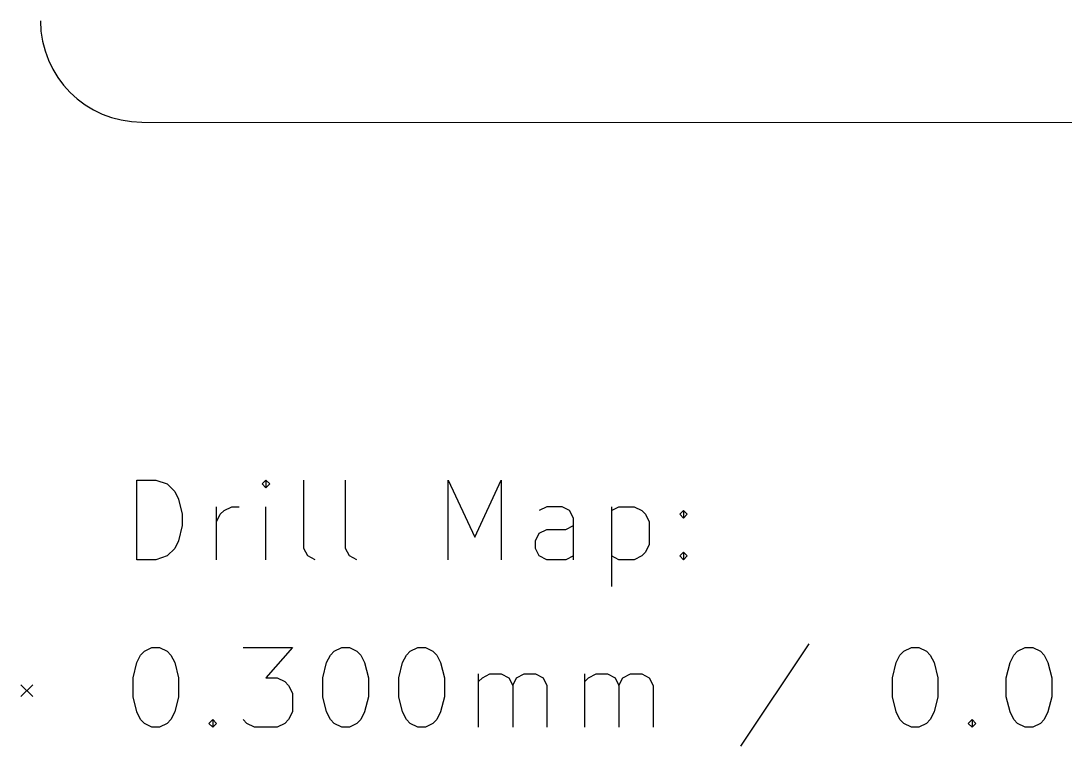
# Model space of a CAD drawing. Extents: x 1.25 to 9.55, y -6.99 to -1.14.
# Drawn here: x 1.319 to 2.351, y -6.248 to -5.532 of the extents above; entities that cross this region are included whole.
import ezdxf

# ---------------------------------------------------------------- set-up
doc = ezdxf.new("R2010")
doc.units = 0
doc.header["$MEASUREMENT"] = 0
doc.layers.add('BLACK', color=7, linetype='CONTINUOUS')

msp = doc.modelspace()

# ---------------------------------------------------------------- linework, layer by layer
at = {"layer": 'BLACK', "linetype": 'CONTINUOUS'}
for p, q in [((1.4386, -5.6317), (3.5266, -5.6323)), ((1.4338, -6.0642), (1.4338, -5.9854)), ((1.4338, -5.9854), (1.4525, -5.9854)), ((1.4525, -5.9854), (1.4637, -5.9892)), ((1.4637, -5.9892), (1.4712, -5.9967)), ((1.5612, -5.9854), (1.5575, -5.9892)), ((1.5575, -5.9892), (1.5612, -5.9929)), ((1.565, -5.9892), (1.5612, -5.9854)), ((1.5612, -5.9854), (1.5612, -5.9929)), ((1.5612, -5.9929), (1.565, -5.9892)), ((1.5987, -6.0529), (1.5987, -5.9854)), ((1.64, -6.0529), (1.64, -5.9854)), ((1.7412, -6.0642), (1.7412, -5.9854)), ((1.7412, -5.9854), (1.7675, -6.0417)), ((1.7675, -6.0417), (1.7937, -5.9854)), ((1.7937, -5.9854), (1.7937, -6.0642)), ((1.4712, -5.9967), (1.475, -6.0042)), ((1.475, -6.0042), (1.4787, -6.0192)), ((1.5125, -6.0642), (1.5125, -6.0117)), ((1.52, -6.0154), (1.5275, -6.0117)), ((1.5275, -6.0117), (1.535, -6.0117)), ((1.5612, -6.0642), (1.5612, -6.0117)), ((1.8387, -6.0117), (1.8312, -6.0154)), ((1.8537, -6.0117), (1.8387, -6.0117)), ((1.8612, -6.0154), (1.8537, -6.0117)), ((1.9024, -6.0117), (1.9024, -6.0904)), ((1.9024, -6.0154), (1.9099, -6.0117)), ((1.9099, -6.0117), (1.9249, -6.0117)), ((1.9249, -6.0117), (1.9324, -6.0154)), ((1.4787, -6.0192), (1.4787, -6.0304)), ((1.5125, -6.0267), (1.5162, -6.0192)), ((1.5162, -6.0192), (1.52, -6.0154)), ((1.8649, -6.0229), (1.8612, -6.0154)), ((1.9324, -6.0154), (1.9362, -6.0192)), ((1.9362, -6.0192), (1.9399, -6.0267)), ((1.9699, -6.0192), (1.9737, -6.0154)), ((1.9737, -6.0229), (1.9699, -6.0192)), ((1.9737, -6.0154), (1.9774, -6.0192)), ((1.9737, -6.0154), (1.9737, -6.0229)), ((1.9774, -6.0192), (1.9737, -6.0229)), ((1.4787, -6.0304), (1.475, -6.0454)), ((1.8574, -6.0342), (1.8649, -6.0304)), ((1.8649, -6.0642), (1.8649, -6.0229)), ((1.9399, -6.0267), (1.9399, -6.0492)), ((1.8275, -6.0454), (1.8312, -6.0379)), ((1.8312, -6.0379), (1.8387, -6.0342)), ((1.8387, -6.0342), (1.8574, -6.0342)), ((1.4712, -6.0529), (1.4637, -6.0604)), ((1.475, -6.0454), (1.4712, -6.0529)), ((1.6025, -6.0604), (1.5987, -6.0529)), ((1.6437, -6.0604), (1.64, -6.0529)), ((1.8275, -6.0529), (1.8275, -6.0454)), ((1.8312, -6.0604), (1.8275, -6.0529)), ((1.9399, -6.0492), (1.9362, -6.0567)), ((1.4637, -6.0604), (1.4525, -6.0642)), ((1.61, -6.0642), (1.6025, -6.0604)), ((1.6512, -6.0642), (1.6437, -6.0604)), ((1.8387, -6.0642), (1.8312, -6.0604)), ((1.8649, -6.0604), (1.8574, -6.0642)), ((1.9099, -6.0642), (1.9024, -6.0604)), ((1.9324, -6.0604), (1.9249, -6.0642)), ((1.9362, -6.0567), (1.9324, -6.0604)), ((1.9699, -6.0604), (1.9737, -6.0567)), ((1.9737, -6.0642), (1.9699, -6.0604)), ((1.9737, -6.0567), (1.9774, -6.0604)), ((1.9737, -6.0567), (1.9737, -6.0642)), ((1.9774, -6.0604), (1.9737, -6.0642)), ((1.4525, -6.0642), (1.4338, -6.0642)), ((1.8574, -6.0642), (1.8387, -6.0642)), ((1.9249, -6.0642), (1.9099, -6.0642)), ((1.4375, -6.1583), (1.4412, -6.1546)), ((1.4412, -6.1546), (1.4487, -6.1508)), ((1.4487, -6.1508), (1.4562, -6.1508)), ((1.4562, -6.1508), (1.4637, -6.1546)), ((1.4637, -6.1546), (1.4675, -6.1583)), ((1.5387, -6.1508), (1.5875, -6.1508)), ((1.5875, -6.1508), (1.5612, -6.1808)), ((1.625, -6.1583), (1.6287, -6.1546)), ((1.6287, -6.1546), (1.6362, -6.1508)), ((1.6362, -6.1508), (1.6437, -6.1508)), ((1.6437, -6.1508), (1.6512, -6.1546)), ((1.6512, -6.1546), (1.655, -6.1583)), ((1.7, -6.1583), (1.7037, -6.1546)), ((1.7037, -6.1546), (1.7112, -6.1508)), ((1.7112, -6.1508), (1.7187, -6.1508)), ((1.7187, -6.1508), (1.7262, -6.1546)), ((1.7262, -6.1546), (1.73, -6.1583)), ((2.0974, -6.1471), (2.0299, -6.2483)), ((2.1874, -6.1583), (2.1912, -6.1546)), ((2.1912, -6.1546), (2.1987, -6.1508)), ((2.1987, -6.1508), (2.2062, -6.1508)), ((2.2062, -6.1508), (2.2137, -6.1546)), ((2.2137, -6.1546), (2.2174, -6.1583)), ((2.2999, -6.1583), (2.3036, -6.1546)), ((2.3036, -6.1546), (2.3111, -6.1508)), ((2.3111, -6.1508), (2.3186, -6.1508)), ((2.3186, -6.1508), (2.3261, -6.1546)), ((2.3261, -6.1546), (2.3299, -6.1583)), ((1.43, -6.1808), (1.4338, -6.1658)), ((1.4338, -6.1658), (1.4375, -6.1583)), ((1.4675, -6.1583), (1.4712, -6.1658)), ((1.4712, -6.1658), (1.475, -6.1808)), ((1.6175, -6.1808), (1.6212, -6.1658)), ((1.6212, -6.1658), (1.625, -6.1583)), ((1.655, -6.1583), (1.6587, -6.1658)), ((1.6587, -6.1658), (1.6625, -6.1808)), ((1.6925, -6.1808), (1.6962, -6.1658)), ((1.6962, -6.1658), (1.7, -6.1583)), ((1.73, -6.1583), (1.7337, -6.1658)), ((1.7337, -6.1658), (1.7375, -6.1808)), ((2.1799, -6.1808), (2.1837, -6.1658)), ((2.1837, -6.1658), (2.1874, -6.1583)), ((2.2174, -6.1583), (2.2212, -6.1658)), ((2.2212, -6.1658), (2.2249, -6.1808)), ((2.2924, -6.1808), (2.2961, -6.1658)), ((2.2961, -6.1658), (2.2999, -6.1583)), ((2.3299, -6.1583), (2.3336, -6.1658)), ((2.3336, -6.1658), (2.3374, -6.1808)), ((1.7712, -6.2295), (1.7712, -6.177)), ((1.775, -6.1808), (1.7825, -6.177)), ((1.7825, -6.177), (1.7937, -6.177)), ((1.7937, -6.177), (1.8012, -6.1808)), ((1.8087, -6.1808), (1.8162, -6.177)), ((1.8162, -6.177), (1.8275, -6.177)), ((1.8275, -6.177), (1.835, -6.1808)), ((1.8762, -6.2295), (1.8762, -6.177)), ((1.8799, -6.1808), (1.8874, -6.177)), ((1.8874, -6.177), (1.8987, -6.177)), ((1.8987, -6.177), (1.9062, -6.1808)), ((1.9137, -6.1808), (1.9212, -6.177)), ((1.9212, -6.177), (1.9324, -6.177)), ((1.9324, -6.177), (1.9399, -6.1808)), ((1.43, -6.1995), (1.43, -6.1808)), ((1.475, -6.1808), (1.475, -6.1995)), ((1.5612, -6.1808), (1.5725, -6.1808)), ((1.5725, -6.1808), (1.58, -6.1845)), ((1.58, -6.1845), (1.5837, -6.1883)), ((1.6175, -6.1995), (1.6175, -6.1808)), ((1.6625, -6.1808), (1.6625, -6.1995)), ((1.6925, -6.1995), (1.6925, -6.1808)), ((1.7375, -6.1808), (1.7375, -6.1995)), ((1.7712, -6.1845), (1.775, -6.1808)), ((1.8012, -6.1808), (1.805, -6.1883)), ((1.805, -6.1883), (1.8087, -6.1808)), ((1.835, -6.1808), (1.8387, -6.1883)), ((1.8762, -6.1845), (1.8799, -6.1808)), ((1.9062, -6.1808), (1.9099, -6.1883)), ((1.9099, -6.1883), (1.9137, -6.1808)), ((1.9399, -6.1808), (1.9437, -6.1883)), ((2.1799, -6.1995), (2.1799, -6.1808)), ((2.2249, -6.1808), (2.2249, -6.1995)), ((2.2924, -6.1995), (2.2924, -6.1808)), ((2.3374, -6.1808), (2.3374, -6.1995)), ((1.3193, -6.1876), (1.3311, -6.1994)), ((1.3311, -6.1876), (1.3193, -6.1994)), ((1.5837, -6.1883), (1.5875, -6.1958)), ((1.5875, -6.1958), (1.5875, -6.2145)), ((1.805, -6.1883), (1.805, -6.2295)), ((1.8387, -6.1883), (1.8387, -6.2295)), ((1.9099, -6.1883), (1.9099, -6.2295)), ((1.9437, -6.1883), (1.9437, -6.2295)), ((1.4338, -6.2145), (1.43, -6.1995)), ((1.475, -6.1995), (1.4712, -6.2145)), ((1.6212, -6.2145), (1.6175, -6.1995)), ((1.6625, -6.1995), (1.6587, -6.2145)), ((1.6962, -6.2145), (1.6925, -6.1995)), ((1.7375, -6.1995), (1.7337, -6.2145)), ((2.1837, -6.2145), (2.1799, -6.1995)), ((2.2249, -6.1995), (2.2212, -6.2145)), ((2.2961, -6.2145), (2.2924, -6.1995)), ((2.3374, -6.1995), (2.3336, -6.2145)), ((1.4375, -6.222), (1.4338, -6.2145)), ((1.4712, -6.2145), (1.4675, -6.222)), ((1.5875, -6.2145), (1.5837, -6.222)), ((1.625, -6.222), (1.6212, -6.2145)), ((1.6587, -6.2145), (1.655, -6.222)), ((1.7, -6.222), (1.6962, -6.2145)), ((1.7337, -6.2145), (1.73, -6.222)), ((2.1874, -6.222), (2.1837, -6.2145)), ((2.2212, -6.2145), (2.2174, -6.222)), ((2.2999, -6.222), (2.2961, -6.2145)), ((2.3336, -6.2145), (2.3299, -6.222)), ((1.4412, -6.2258), (1.4375, -6.222)), ((1.4487, -6.2295), (1.4412, -6.2258)), ((1.4637, -6.2258), (1.4562, -6.2295)), ((1.4675, -6.222), (1.4637, -6.2258)), ((1.505, -6.2258), (1.5087, -6.222)), ((1.5087, -6.2295), (1.505, -6.2258)), ((1.5087, -6.222), (1.5125, -6.2258)), ((1.5087, -6.222), (1.5087, -6.2295)), ((1.5125, -6.2258), (1.5087, -6.2295)), ((1.5425, -6.2258), (1.5387, -6.222)), ((1.55, -6.2295), (1.5425, -6.2258)), ((1.58, -6.2258), (1.5725, -6.2295)), ((1.5837, -6.222), (1.58, -6.2258)), ((1.6287, -6.2258), (1.625, -6.222)), ((1.6362, -6.2295), (1.6287, -6.2258)), ((1.6512, -6.2258), (1.6437, -6.2295)), ((1.655, -6.222), (1.6512, -6.2258)), ((1.7037, -6.2258), (1.7, -6.222)), ((1.7112, -6.2295), (1.7037, -6.2258)), ((1.7262, -6.2258), (1.7187, -6.2295)), ((1.73, -6.222), (1.7262, -6.2258)), ((2.1912, -6.2258), (2.1874, -6.222)), ((2.1987, -6.2295), (2.1912, -6.2258)), ((2.2137, -6.2258), (2.2062, -6.2295)), ((2.2174, -6.222), (2.2137, -6.2258)), ((2.2549, -6.2258), (2.2586, -6.222)), ((2.2586, -6.2295), (2.2549, -6.2258)), ((2.2586, -6.222), (2.2624, -6.2258)), ((2.2586, -6.222), (2.2586, -6.2295)), ((2.2624, -6.2258), (2.2586, -6.2295)), ((2.3036, -6.2258), (2.2999, -6.222)), ((2.3111, -6.2295), (2.3036, -6.2258)), ((2.3261, -6.2258), (2.3186, -6.2295)), ((2.3299, -6.222), (2.3261, -6.2258)), ((1.4562, -6.2295), (1.4487, -6.2295)), ((1.5725, -6.2295), (1.55, -6.2295)), ((1.6437, -6.2295), (1.6362, -6.2295)), ((1.7187, -6.2295), (1.7112, -6.2295)), ((2.2062, -6.2295), (2.1987, -6.2295)), ((2.3186, -6.2295), (2.3111, -6.2295))]:
    msp.add_line(p, q, dxfattribs=at)
at = {"layer": 'BLACK'}
msp.add_arc((1.4386, -5.5316), 0.1, -179.9989, -90, dxfattribs=at)

doc.saveas('drawing.dxf')
